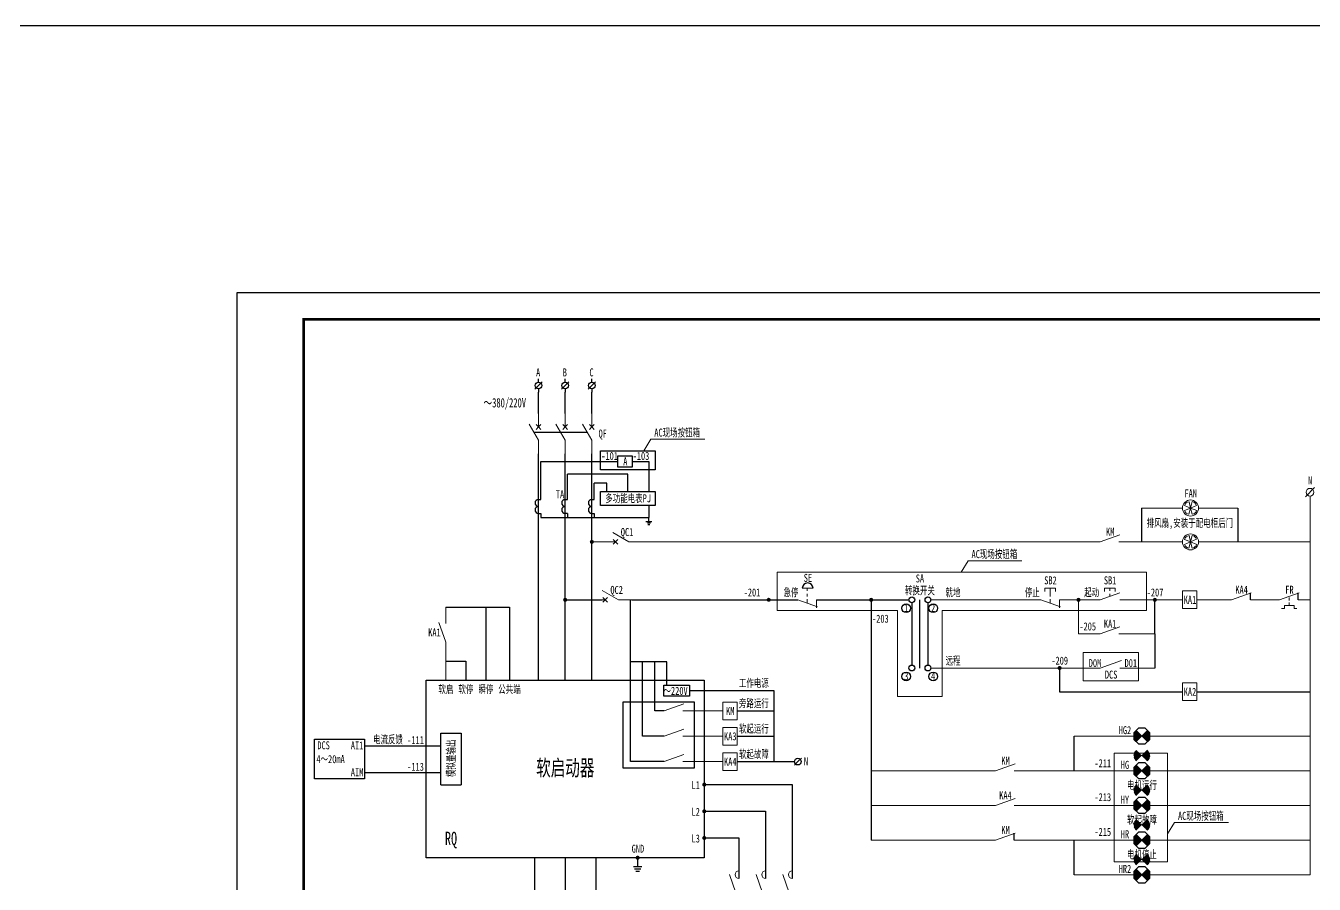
# Model space of a CAD drawing. Header units: millimetres. Extents: x 401220 to 2750366, y -101310 to 943175.
# Drawn here: x 644302 to 692611, y 657843 to 690022 of the extents above; entities that cross this region are included whole.
import ezdxf
from ezdxf.enums import TextEntityAlignment as Align

# ---------------------------------------------------------------- set-up
doc = ezdxf.new("R2010")
doc.units = ezdxf.units.MM
doc.linetypes.add('常规', pattern=[20, 10, 0, 10])
doc.linetypes.add('接地线', pattern=[1460, 500, 500, -200, 60, -200])
doc.layers.add('1轮廓实线层', color=7, linetype='Continuous', lineweight=18)
doc.layers.add('_0', color=7, linetype='Continuous', lineweight=25)
for name, color, linetype in [('BORDER', 7, 'Continuous'), ('D1', 4, 'Continuous'), ('MX', 3, 'Continuous'), ('TEXT', 4, 'Continuous'), ('动力平面导线层', 3, '常规'), ('动力平面设备层', 1, 'Continuous'), ('图框', 7, 'Continuous'), ('标注-照明', 7, 'Continuous'), ('照明平面导线层', 3, 'Continuous'), ('照明平面设备层', 1, 'Continuous'), ('电气-接地设计-接地线', 3, '接地线'), ('表格图框层', 7, 'Continuous')]:
    doc.layers.add(name, color=color, linetype=linetype)
doc.styles.add('标准', font='NSimSun.ttf', dxfattribs={"width": 0.667})

# ---------------------------------------------------------------- blocks, each defined once
blk = doc.blocks.new('*U36')
at = {"layer": '1轮廓实线层'}
for p, q in [((0, 15), (0, 10)), ((0, 5), (-3.5, 11.06)), ((0, 10), (-0.88, 10.88)), ((0, 10), (-0.88, 9.12)), ((0, 10), (0.88, 10.88)), ((0, 10), (0.88, 9.12)), ((0, 5), (0, 0))]:
    blk.add_line(p, q, dxfattribs=at)
blk = doc.blocks.new('SYMB2_M_13')
for p, q in [((0, -1.25), (0, 0)), ((0, -2.5), (-1.33, -3.83)), ((0, -2.5), (1.33, -1.17)), ((0, -3.75), (0, -5))]:
    blk.add_line(p, q)
blk.add_circle((0, -2.5), 1.25)

msp = doc.modelspace()

# ---------------------------------------------------------------- hatches: boundary and pattern name
at = {"linetype": 'ByBlock', "lineweight": 25}
h = msp.add_hatch(dxfattribs=at)
h.set_pattern_fill('ANSI31', color=3, scale=184.8, style=0)
h.set_pattern_definition([(45, (121745.196, 665590.935), (-16.3341666, 16.3341666), [])])
h.paths.add_polyline_path([(686147.55603, 663395.97324), (685938.65234, 663605.22408, 0.1991281417), (685851.87603, 663395.97324, 0.1986966109), (685938.30519, 663187.06956)])
h.paths.add_polyline_path([(686356.80687, 663604.87693), (686147.55603, 663395.97324), (686356.45971, 663186.7224, 0.1991281417), (686443.23603, 663395.97324, 0.1986966109)])
h = msp.add_hatch(dxfattribs=at)
h.set_pattern_fill('ANSI31', color=3, scale=184.8, style=0)
h.set_pattern_definition([(45, (121745.196, 664855.91), (-16.3341666, 16.3341666), [])])
h.paths.add_polyline_path([(686147.55603, 662660.94903), (685938.65234, 662870.19987, 0.1991281417), (685851.87603, 662660.94903, 0.1986966109), (685938.30519, 662452.04534)])
h.paths.add_polyline_path([(686356.80687, 662869.85271), (686147.55603, 662660.94903), (686356.45971, 662451.69819, 0.1991281417), (686443.23603, 662660.94903, 0.1986966109)])
h = msp.add_hatch(dxfattribs=at)
h.set_pattern_fill('ANSI31', color=3, scale=184.8, style=0)
h.set_pattern_definition([(45, (121745.196, 664290.935), (-16.3341666, 16.3341666), [])])
h.paths.add_polyline_path([(686147.55603, 662095.97324), (685938.65234, 662305.22408, 0.1991281417), (685851.87603, 662095.97324, 0.1986966109), (685938.30519, 661887.06956)])
h.paths.add_polyline_path([(686356.80687, 662304.87693), (686147.55603, 662095.97324), (686356.45971, 661886.7224, 0.1991281417), (686443.23603, 662095.97324, 0.1986966109)])
h = msp.add_hatch(dxfattribs=at)
h.set_pattern_fill('ANSI31', color=3, scale=184.8, style=0)
h.set_pattern_definition([(45, (121745.196, 663555.91), (-16.3341666, 16.3341666), [])])
h.paths.add_polyline_path([(686147.55603, 661360.94903), (685938.65234, 661570.19987, 0.1991281417), (685851.87603, 661360.94903, 0.1986966109), (685938.30519, 661152.04534)])
h.paths.add_polyline_path([(686356.80687, 661569.85271), (686147.55603, 661360.94903), (686356.45971, 661151.69819, 0.1991281417), (686443.23603, 661360.94903, 0.1986966109)])
h = msp.add_hatch(dxfattribs=at)
h.set_pattern_fill('ANSI31', color=2, scale=184.8, style=0)
h.set_pattern_definition([(45, (121745.196, 662990.935), (-16.3341666, 16.3341666), [])])
h.paths.add_polyline_path([(686147.55603, 660795.97324), (685938.65234, 661005.22408, 0.1991281417), (685851.87603, 660795.97324, 0.1986966109), (685938.30519, 660587.06956)])
h.paths.add_polyline_path([(686356.80687, 661004.87693), (686147.55603, 660795.97324), (686356.45971, 660586.7224, 0.1991281417), (686443.23603, 660795.97324, 0.1986966109)])
h = msp.add_hatch(dxfattribs=at)
h.set_pattern_fill('ANSI31', color=2, scale=184.8, style=0)
h.set_pattern_definition([(45, (121745.196, 662255.91), (-16.3341666, 16.3341666), [])])
h.paths.add_polyline_path([(686147.55603, 660060.94903), (685938.65234, 660270.19987, 0.1991281417), (685851.87603, 660060.94903, 0.1986966109), (685938.30519, 659852.04534)])
h.paths.add_polyline_path([(686356.80687, 660269.85271), (686147.55603, 660060.94903), (686356.45971, 659851.69819, 0.1991281417), (686443.23603, 660060.94903, 0.1986966109)])
h = msp.add_hatch(dxfattribs=at)
h.set_pattern_fill('ANSI31', color=1, scale=184.8, style=0)
h.set_pattern_definition([(45, (121745.196, 661690.935), (-16.3341666, 16.3341666), [])])
h.paths.add_polyline_path([(686147.55603, 659495.97324), (685938.65234, 659705.22408, 0.1991281417), (685851.87603, 659495.97324, 0.1986966109), (685938.30519, 659287.06956)])
h.paths.add_polyline_path([(686356.80687, 659704.87693), (686147.55603, 659495.97324), (686356.45971, 659286.7224, 0.1991281417), (686443.23603, 659495.97324, 0.1986966109)])
h = msp.add_hatch(dxfattribs=at)
h.set_pattern_fill('ANSI31', color=1, scale=184.8, style=0)
h.set_pattern_definition([(45, (121745.196, 660955.91), (-16.3341666, 16.3341666), [])])
h.paths.add_polyline_path([(686147.55603, 658760.94903), (685938.65234, 658970.19987, 0.1991281417), (685851.87603, 658760.94903, 0.1986966109), (685938.30519, 658552.04534)])
h.paths.add_polyline_path([(686356.80687, 658969.85271), (686147.55603, 658760.94903), (686356.45971, 658551.69819, 0.1991281417), (686443.23603, 658760.94903, 0.1986966109)])
h = msp.add_hatch(dxfattribs=at)
h.set_pattern_fill('ANSI31', color=1, scale=184.8, style=0)
h.set_pattern_definition([(45, (121745.196, 660390.935), (-16.3341666, 16.3341666), [])])
h.paths.add_polyline_path([(686147.55603, 658195.97324), (685938.65234, 658405.22408, 0.1991281417), (685851.87603, 658195.97324, 0.1986966109), (685938.30519, 657987.06956)])
h.paths.add_polyline_path([(686356.80687, 658404.87693), (686147.55603, 658195.97324), (686356.45971, 657986.7224, 0.1991281417), (686443.23603, 658195.97324, 0.1986966109)])

# ---------------------------------------------------------------- linework, layer by layer
at = {"color": 3}
msp.add_line((930455.53865, 690021.73148), (401219.70842, 690021.73148), dxfattribs=at)
at = {"color": 0, "linetype": 'ByBlock', "lineweight": 20}
for p, q in [((689513.83181, 668503.41602), (688206.97879, 668503.41602)), ((691309.09933, 668503.41602), (690215.57306, 668503.41602)), ((691385.20878, 668177.12995), (691493.74878, 668177.12995)), ((691493.74878, 668177.12995), (691493.74878, 668285.66995)), ((691493.74878, 668285.66995), (691855.54878, 668285.66995)), ((691674.64878, 668593.86655), (691674.64878, 668473.26655)), ((691674.64878, 668406.26995), (691674.64878, 668285.66995)), ((691855.54878, 668285.66995), (691855.54878, 668177.12995)), ((691855.54878, 668177.12995), (691964.08878, 668177.12995)), ((692453.86606, 668503.41655), (692010.84058, 668503.41655))]:
    msp.add_line(p, q, dxfattribs=at)
at = {"color": 3, "linetype": 'ByBlock', "lineweight": 25}
for p, q in [((686356.80687, 663604.87693), (685938.30519, 663187.06956)), ((686356.45971, 663186.7224), (685938.65234, 663605.22408)), ((686356.80687, 662304.87693), (685938.30519, 661887.06956)), ((686356.45971, 661886.7224), (685938.65234, 662305.22408))]:
    msp.add_line(p, q, dxfattribs=at)
at = {"linetype": 'ByBlock'}
for q in [(673119.00961, 662305.16851), (673384.51227, 662570.67117)]:
    msp.add_line((673251.76094, 662437.91984), q, dxfattribs=at)
at = {"color": 2, "linetype": 'ByBlock', "lineweight": 25}
for p, q in [((686356.80687, 661004.87693), (685938.30519, 660587.06956)), ((686356.45971, 660586.7224), (685938.65234, 661005.22408))]:
    msp.add_line(p, q, dxfattribs=at)
at = {"color": 1, "linetype": 'ByBlock', "lineweight": 25}
for p, q in [((686356.80687, 659704.87693), (685938.30519, 659287.06956)), ((686356.45971, 659286.7224), (685938.65234, 659705.22408)), ((686356.80687, 658404.87693), (685938.30519, 657987.06956)), ((686356.45971, 657986.7224), (685938.65234, 658405.22408))]:
    msp.add_line(p, q, dxfattribs=at)
at = {"color": 7, "linetype": 'ByBlock', "lineweight": 20, "const_width": 75}
for points in [[(665487.69307, 670674.279, 1), (665562.69307, 670674.279, 1)], [(664487.69307, 668503.41602, 1), (664562.69307, 668503.41602, 1)], [(672119.32999, 668503.41602, 1), (672194.32999, 668503.41602, 1)], [(675961.04145, 668503.40959, 1), (676036.04145, 668503.40959, 1)], [(683736.91071, 668503.41602, 1), (683811.91071, 668503.41602, 1)], [(686600.5867, 668503.41602, 1), (686675.5867, 668503.41602, 1)], [(683026.27235, 665947.16764, 1), (683101.27235, 665947.16764, 1)], [(669704.02305, 661576.42507, 1), (669779.02305, 661576.42507, 1)], [(669704.02305, 660576.42507, 1), (669779.02305, 660576.42507, 1)], [(669704.02305, 659576.42488, 1), (669779.02305, 659576.42488, 1)], [(667206.36821, 658835.39278, 1), (667281.36821, 658835.39278, 1)]]:
    msp.add_lwpolyline(points, format="xyb", close=True, dxfattribs=at)
at = {"color": 3, "linetype": 'ByBlock', "lineweight": 25}
for points in [[(686025.08136, 663691.65324), (685851.87603, 663518.44791), (685851.87603, 663273.49858), (686025.08136, 663100.29324), (686270.03069, 663100.29324), (686443.23603, 663273.49858), (686443.23603, 663518.44791), (686270.03069, 663691.65324)], [(686025.08136, 662391.65324), (685851.87603, 662218.44791), (685851.87603, 661973.49858), (686025.08136, 661800.29324), (686270.03069, 661800.29324), (686443.23603, 661973.49858), (686443.23603, 662218.44791), (686270.03069, 662391.65324)]]:
    msp.add_lwpolyline(points, close=True, dxfattribs=at)
at = {"color": 2, "linetype": 'ByBlock', "lineweight": 25}
msp.add_lwpolyline([(686025.08136, 661091.65324), (685851.87603, 660918.44791), (685851.87603, 660673.49858), (686025.08136, 660500.29324), (686270.03069, 660500.29324), (686443.23603, 660673.49858), (686443.23603, 660918.44791), (686270.03069, 661091.65324)], close=True, dxfattribs=at)
at = {"color": 1, "linetype": 'ByBlock', "lineweight": 25}
for points in [[(686025.08136, 659791.65324), (685851.87603, 659618.44791), (685851.87603, 659373.49858), (686025.08136, 659200.29324), (686270.03069, 659200.29324), (686443.23603, 659373.49858), (686443.23603, 659618.44791), (686270.03069, 659791.65324)], [(686025.08136, 658491.65324), (685851.87603, 658318.44791), (685851.87603, 658073.49858), (686025.08136, 657900.29324), (686270.03069, 657900.29324), (686443.23603, 658073.49858), (686443.23603, 658318.44791), (686270.03069, 658491.65324)]]:
    msp.add_lwpolyline(points, close=True, dxfattribs=at)
at = {"linetype": 'ByBlock'}
msp.add_circle((673251.76094, 662437.91984), 125, dxfattribs=at)
at = {"layer": '_0', "color": 0, "linetype": 'ByBlock', "ltscale": 500}
msp.add_line((663350.17665, 674785.2056), (665350.17665, 674785.2056), dxfattribs=at)
at = {"layer": '_0', "color": 0, "linetype": 'ByBlock'}
for p, q in [((663525.17665, 665496.66332), (663525.17665, 673982.09671)), ((664525.17665, 665496.66332), (664525.17665, 673982.09671)), ((665525.17665, 665496.66332), (665525.17665, 673982.09671)), ((663611.84331, 673689.89431), (666506.09308, 673689.89431)), ((667037.78562, 673689.89431), (667665.40906, 673689.89431)), ((667665.40906, 673689.89431), (667665.40906, 672558.776)), ((667665.40906, 672038.59341), (667665.40906, 671594.8961)), ((663611.8433, 671594.8961), (667665.40906, 671594.8961)), ((667665.40906, 671444.8961), (667665.40906, 671594.8961)), ((667552.90906, 671444.8961), (667777.90906, 671444.8961)), ((667610.94941, 671384.8961), (667721.34986, 671384.8961)), ((667628.50783, 671323.98406), (667702.59744, 671323.98406)), ((659869.43419, 661562.93461), (659869.43419, 663509.51998)), ((659869.43419, 663509.51998), (660625.72052, 663509.51998)), ((660625.72052, 663509.51998), (660625.72052, 661562.93461)), ((657004.22741, 663036.2273), (659869.43419, 663036.2273)), ((657004.22741, 662036.2273), (659869.43419, 662036.2273)), ((659869.43419, 661562.93461), (660625.72052, 661562.93461)), ((667243.86821, 658835.39278), (667243.86821, 658503.87725))]:
    msp.add_line(p, q, dxfattribs=at)
at = {"layer": '_0', "color": 0, "linetype": 'ByBlock', "lineweight": -3}
for p, q in [((663525.17663, 671658.22944), (663525.17665, 672351.56277)), ((663525.17665, 672264.8961), (663611.84331, 672264.8961)), ((664525.17664, 671658.22944), (664525.17666, 672351.56277)), ((664525.17666, 672264.8961), (664611.84333, 672264.8961)), ((665525.17663, 671658.22943), (665525.17665, 672351.56277)), ((665525.17665, 672264.89608), (665611.84332, 672264.89607)), ((663525.17664, 671743.8884), (663611.8433, 671743.8884)), ((664611.84331, 671744.8961), (664525.17665, 671744.8961)), ((665525.17664, 671743.8884), (665611.8433, 671743.88839))]:
    msp.add_line(p, q, dxfattribs=at)
at = {"layer": '_0', "color": 4, "linetype": 'ByBlock', "ltscale": 10}
for p, q in [((655125.7267, 663282.16899), (657004.22741, 663282.16899)), ((655125.7267, 661790.2856), (655125.7267, 663282.16899)), ((657004.22741, 663282.16899), (657004.22741, 661790.2856)), ((657004.22741, 661790.2856), (655125.7267, 661790.2856))]:
    msp.add_line(p, q, dxfattribs=at)
at = {"layer": '_0', "color": 0, "linetype": 'ByBlock', "lineweight": -3}
for centre in [(663525.17664, 671874.8961), (663525.17665, 672134.8961), (664525.17665, 671874.8961), (664525.17666, 672134.8961), (665525.17664, 671874.8961), (665525.17665, 672134.8961)]:
    msp.add_arc(centre, 130, 89.999998399, 269.999998399, dxfattribs=at)
at = {"layer": 'BORDER', "linetype": 'ByBlock'}
for p, q in [((669741.50663, 661576.42507), (673042.47664, 661576.42507)), ((673042.47664, 661576.42507), (673042.47664, 658057.464)), ((669741.50663, 660576.42507), (672042.47664, 660576.42507)), ((672042.47664, 660576.42507), (672042.47664, 658057.464)), ((671042.47658, 659576.42488), (671042.47677, 658057.464)), ((663370.31083, 658835.39278), (663370.31187, 648192.64138)), ((664525.17665, 658835.39278), (664525.17665, 648192.64138)), ((665680.04225, 658835.39278), (665680.04225, 648192.64138))]:
    msp.add_line(p, q, dxfattribs=at)
msp.add_lwpolyline([(666506.09308, 673905.37107), (667037.78562, 673905.37107), (667037.78562, 673474.41756), (666506.09308, 673474.41756)], close=True, dxfattribs=at)
at = {"layer": 'D1', "color": 1, "linetype": 'ByBlock'}
msp.add_arc((673618.63359, 668935.03182), 200.52575, 0, 180, dxfattribs=at)
at = {"layer": 'MX', "color": 7, "linetype": 'ByBlock', "lineweight": 20}
for p, q in [((692280.59103, 672364.50509), (692627.05071, 672710.96477)), ((671042.47664, 657191.3148), (670681.58114, 658201.8222)), ((672042.47663, 657191.3148), (671681.58113, 658201.8222)), ((673042.47663, 657191.3148), (672681.58113, 658201.8222))]:
    msp.add_line(p, q, dxfattribs=at)
msp.add_circle((692453.81695, 672537.7315), 144.35795, dxfattribs=at)
for centre in [(671042.47664, 658201.8222), (672042.47663, 658201.8222), (673042.47663, 658201.8222)]:
    msp.add_arc(centre, 144.3582, 89.999997225, 269.99999445, dxfattribs=at)
at = {"layer": 'TEXT', "color": 7, "linetype": 'ByBlock', "ltscale": 100}
msp.add_line((659308.84667, 658835.39278), (659308.84667, 665496.66332), dxfattribs=at)
for centre in [(677524.04005, 668503.41602), (678127.52755, 668503.41602)]:
    msp.add_circle(centre, 109.725, dxfattribs=at)
at = {"layer": '动力平面导线层', "color": 0}
for p, q in [((663611.84331, 672264.8961), (663611.84331, 673689.89431)), ((666876.16171, 673211.37443), (664611.84333, 673211.37443)), ((664611.84333, 672264.8961), (664611.84333, 673211.37443)), ((666876.16171, 672558.776), (666876.16171, 673211.37443)), ((666086.91436, 672876.29267), (665611.84332, 672876.29267)), ((665611.84332, 672264.89607), (665611.84332, 672876.29267)), ((666086.91436, 672558.776), (666086.91436, 672876.29267)), ((663611.8433, 671743.8884), (663611.8433, 671594.8961)), ((664611.84331, 671744.8961), (664611.84331, 671595.90381)), ((665611.8433, 671743.88839), (665611.8433, 671594.8961)), ((675998.53896, 668503.41602), (675998.53896, 659495.97324)), ((683607.38047, 662095.97324), (683607.38047, 663395.97324)), ((669741.52305, 659576.42488), (671042.47658, 659576.42488)), ((683607.38047, 658195.97324), (683607.38047, 659495.97324))]:
    msp.add_line(p, q, dxfattribs=at)
at = {"layer": '动力平面导线层', "color": 0, "linetype": 'ByBlock', "lineweight": -3, "ltscale": 100}
for p, q in [((690215.57306, 668503.41602), (690215.57306, 668764.84809)), ((692010.84058, 668503.41655), (692010.84058, 668764.84863))]:
    msp.add_line(p, q, dxfattribs=at)
at = {"layer": '动力平面导线层', "color": 0, "linetype": 'ByBlock'}
for p, q in [((660054.40287, 668230.49758), (662437.58772, 668230.49758)), ((661554.40287, 668230.49758), (661554.40287, 665496.66332)), ((662437.58772, 668230.49758), (662437.58772, 665496.66332)), ((666973.04945, 666177.51688), (666973.04945, 668503.41602)), ((667025.17665, 668503.41602), (673253.07652, 668503.41602)), ((686638.0867, 667225.29183), (686638.0867, 665947.16764)), ((660054.40287, 666204.13107), (660804.40287, 666204.13107)), ((660804.40287, 666204.13107), (660804.40287, 665496.66332)), ((668336.2966, 666177.51688), (666973.04945, 666177.51688)), ((666973.04945, 662437.91984), (666973.04945, 666177.51688)), ((667427.46517, 663389.6038), (667427.46517, 666177.51688)), ((667881.88089, 664341.28775), (667881.88089, 666177.51688)), ((668336.2966, 665298.79278), (668336.2966, 666177.51688)), ((683063.77235, 665947.16764), (683063.77235, 665055.59397)), ((669183.52881, 665099.55469), (672344.44792, 665099.55469)), ((672344.44792, 665099.55469), (672344.44792, 662437.91984)), ((683063.77235, 665055.59397), (687671.2313, 665055.59397)), ((668240.19399, 664341.28775), (667881.88089, 664341.28775)), ((670969.8535, 664341.28775), (672344.44792, 664341.28775)), ((668240.19399, 663389.6038), (667427.46517, 663389.6038)), ((670969.8535, 663389.6038), (672344.44792, 663389.6038)), ((668240.19399, 662437.91984), (666973.04945, 662437.91984)), ((670969.8535, 662437.91984), (673126.76094, 662437.91984))]:
    msp.add_line(p, q, dxfattribs=at)
at = {"layer": '动力平面导线层', "color": 6, "linetype": 'ByBlock'}
msp.add_lwpolyline([(665848.19858, 674093.56941), (667904.12485, 674093.56941), (667904.12485, 673372.54475), (665848.19858, 673372.54475)], close=True, dxfattribs=at)
at = {"layer": '动力平面导线层', "color": 0}
msp.add_lwpolyline([(665848.19858, 672558.776), (667904.12485, 672558.776), (667904.12485, 672038.59341), (665848.19858, 672038.59341)], close=True, dxfattribs=at)
at = {"layer": '动力平面导线层', "color": 3, "linetype": 'ByBlock'}
msp.add_lwpolyline([(668224.81141, 665298.79278), (669183.52881, 665298.79278), (669183.52881, 664897.10048), (668224.81141, 664897.10048)], close=True, dxfattribs=at)
at = {"layer": '动力平面导线层', "linetype": 'ByBlock'}
msp.add_lwpolyline([(666706.22742, 664683.65963), (669367.23651, 664683.65963), (669367.23651, 662187.53474), (666706.22742, 662187.53474)], close=True, dxfattribs=at)
at = {"layer": '动力平面设备层', "color": 0, "linetype": 'ByBlock', "lineweight": -3, "ltscale": 100}
for p, q in [((663525.17665, 675482.09671), (663525.17665, 676286.19743)), ((664525.17665, 675482.09671), (664525.17665, 676286.19743)), ((665525.17665, 675482.09671), (665525.17665, 676286.19743)), ((686132.31843, 671944.84039), (686132.31843, 670674.279)), ((689741.21585, 671944.7525), (689741.21585, 670674.19111)), ((659308.84667, 665496.66332), (669741.50663, 665496.66332)), ((669741.50663, 665496.66332), (669741.50663, 658835.39278)), ((669741.50663, 658835.39278), (659308.84667, 658835.39278)), ((667089.09661, 658503.87725), (667398.6398, 658503.87725)), ((667130.8065, 658419.66277), (667356.92991, 658419.66277)), ((667172.51639, 658335.4483), (667315.22002, 658335.4483))]:
    msp.add_line(p, q, dxfattribs=at)
at = {"layer": '图框', "linetype": 'Continuous', "lineweight": 100, "const_width": 100}
msp.add_lwpolyline([(654724.24205, 639021.73148), (710624.24205, 639021.73148), (710624.24205, 679021.73148), (654724.24205, 679021.73148)], close=True, dxfattribs=at)
at = {"layer": '标注-照明', "linetype": 'ByBlock', "lineweight": 25, "ltscale": 100}
for p, q in [((664525.17665, 668503.41602), (665914.86533, 668503.41602)), ((673954.81777, 668503.41602), (677414.31505, 668503.41602)), ((677524.04005, 668393.69102), (677524.04005, 666056.89264)), ((678127.52755, 668393.69102), (678127.52755, 666056.89264)), ((681362.88491, 659495.97324), (681362.88491, 659757.40532))]:
    msp.add_line(p, q, dxfattribs=at)
at = {"layer": '标注-照明', "color": 0, "linetype": 'ByBlock', "lineweight": 25, "ltscale": 100}
msp.add_line((677825.99428, 665947.16764), (677825.99428, 668503.41602), dxfattribs=at)
at = {"layer": '标注-照明', "linetype": 'ByBlock', "lineweight": 25, "ltscale": 100}
for centre, radius in [((677310.74438, 668188.06427), 164.79793), ((678326.98543, 668188.06427), 164.79793), ((677310.74438, 665631.81589), 164.79793), ((677524.04005, 665947.16764), 109.725), ((678127.52755, 665947.16764), 109.725), ((678326.98543, 665631.81589), 164.79793)]:
    msp.add_circle(centre, radius, dxfattribs=at)
at = {"layer": '照明平面导线层', "color": 6, "linetype": 'ByBlock', "lineweight": 20}
for p, q in [((667738.03764, 674521.19643), (667473.15737, 674093.56941)), ((667738.03764, 674521.19643), (669756.67622, 674521.19643)), ((679632.67029, 669964.37198), (679367.79002, 669536.74496)), ((679632.67029, 669964.37198), (681651.30887, 669964.37198)), ((672470.80267, 669536.74496), (686323.1917, 669536.74496)), ((686323.1917, 669536.74496), (686323.1917, 668101.91469)), ((676991.28199, 668101.91469), (672470.80267, 668101.91469)), ((686323.1917, 668101.91469), (678658.23097, 668101.91469)), ((685113.16875, 662759.39012), (687109.14742, 662759.39012)), ((685114.07133, 658685.87167), (685114.07133, 662759.39012)), ((687109.14742, 658685.87167), (687109.14742, 662759.39012)), ((687374.02768, 660154.77402), (687109.14742, 659727.147)), ((687374.02768, 660154.77402), (689392.66626, 660154.77402)), ((685114.07133, 658685.87167), (687110.05, 658685.87167))]:
    msp.add_line(p, q, dxfattribs=at)
at = {"layer": '照明平面导线层', "color": 3, "linetype": 'ByBlock', "lineweight": 20}
for p, q in [((687972.09771, 671944.84039), (687750.69715, 672039.87892)), ((687971.60148, 671945.33662), (687917.87545, 672181.15986)), ((688035.11797, 672184.16586), (687971.60148, 671945.33662)), ((688202.29627, 672042.88492), (687972.59395, 671945.33662)), ((687748.39425, 671852.33186), (687971.60148, 671945.33662)), ((687972.96711, 671943.971), (687915.57255, 671711.05092)), ((687970.41055, 671944.84039), (687973.82752, 671944.84039)), ((687972.59395, 671945.33662), (688203.79121, 671852.33276)), ((687972.59395, 671945.33662), (688036.61291, 671711.05182)), ((687748.39425, 670581.77047), (687971.60148, 670674.77523)), ((687972.09771, 670674.279), (687750.69715, 670769.31752)), ((687972.96711, 670673.40961), (687915.57255, 670440.48953)), ((687971.60148, 670674.77523), (687917.87545, 670910.59847)), ((687970.41055, 670674.279), (687973.82752, 670674.279)), ((688035.11797, 670913.60447), (687971.60148, 670674.77523)), ((688202.29627, 670772.32353), (687972.59395, 670674.77523)), ((687972.59395, 670674.77523), (688203.79121, 670581.77137)), ((687972.59395, 670674.77523), (688036.61291, 670440.49042))]:
    msp.add_line(p, q, dxfattribs=at)
at = {"layer": '照明平面导线层', "color": 0, "linetype": 'ByBlock', "lineweight": 20}
for p, q in [((692453.98931, 658195.97324), (692453.82087, 672393.37354)), ((686132.31843, 671944.84039), (687671.43051, 671944.84039)), ((688272.923, 671944.7525), (689741.21585, 671944.7525)), ((665525.17665, 670674.279), (665914.86533, 670674.279)), ((667414.86533, 670674.279), (684585.40078, 670674.279)), ((684585.40078, 670674.279), (685316.51491, 670935.71107)), ((685287.14203, 670674.279), (687671.43051, 670674.279)), ((688272.923, 670674.19111), (692453.84127, 670674.19111)), ((673603.94714, 668834.78307), (673603.94714, 668935.03182)), ((673603.94714, 668628.72696), (673603.94714, 668728.97571)), ((682712.90173, 668734.53432), (682712.90173, 668935.03182)), ((682712.90173, 668628.72696), (682712.90173, 668728.97571)), ((684585.40078, 668503.41602), (685316.51491, 668764.84809)), ((684950.95785, 668834.78307), (684950.95785, 668935.03182)), ((684950.95785, 668634.13206), (684950.95785, 668729.32513)), ((689513.83181, 668503.41602), (690244.94595, 668764.84809)), ((691309.09933, 668503.41655), (692040.21346, 668764.84863)), ((660054.40287, 667619.94611), (660054.40287, 668230.49758)), ((673253.07652, 668503.41602), (673984.19065, 668241.98395)), ((673603.94714, 668377.95157), (673603.94714, 668528.47821)), ((673954.81777, 668503.41602), (673954.81777, 668202.19632)), ((682362.0311, 668503.41602), (678237.25255, 668503.41602)), ((682362.0311, 668503.41602), (683093.14523, 668241.98395)), ((682712.90173, 668377.95157), (682712.90173, 668528.47821)), ((684585.40078, 668503.41602), (683063.77235, 668503.41602)), ((683063.77235, 668503.41602), (683063.77235, 668202.19632)), ((683774.41071, 668503.41602), (683774.41071, 667225.29183)), ((685328.10026, 668503.41602), (687671.2313, 668503.41602)), ((660054.40287, 666918.20486), (659792.9708, 667649.319)), ((684585.40078, 667225.29183), (683774.41071, 667225.29183)), ((684585.40078, 667225.29183), (685316.51491, 667486.7239)), ((685287.14203, 667225.29183), (686638.0867, 667225.29183)), ((660054.40287, 666918.20486), (660054.40287, 665496.66332)), ((678237.25255, 665947.16764), (679024.64231, 665947.16764)), ((679024.64231, 665947.16764), (684585.40078, 665947.16764)), ((685328.10026, 665947.16764), (686638.0867, 665947.16764)), ((668240.19399, 664341.28775), (668971.30813, 664602.71982)), ((668941.93524, 664341.28775), (670434.10602, 664341.28775)), ((670969.8535, 664341.28775), (671009.33488, 664341.28775)), ((668240.19399, 663389.6038), (668971.30813, 663651.03587)), ((668941.93524, 663389.6038), (670434.10602, 663389.6038)), ((683607.38047, 663395.97324), (685851.87603, 663395.97324)), ((686443.23603, 663395.97324), (692453.90635, 663395.97324)), ((668240.19399, 662437.91984), (668971.30813, 662699.35191)), ((668941.93524, 662437.91984), (670434.10602, 662437.91984)), ((680661.14366, 662095.97324), (681392.25779, 662357.40532)), ((675998.53534, 662095.97324), (680661.14366, 662095.97324)), ((681362.88491, 662095.97324), (685851.87603, 662095.97324)), ((686443.23603, 662095.97324), (692453.95195, 662095.97324)), ((680661.14366, 660795.97324), (681392.25779, 661057.40532)), ((675998.53534, 660795.97324), (680661.14366, 660795.97324)), ((681362.88491, 660795.97324), (685851.87603, 660795.97324)), ((686443.23603, 660795.97324), (692453.98017, 660795.97324)), ((680661.14366, 659495.97324), (675998.53534, 659495.97324)), ((680661.14366, 659495.97324), (681392.25779, 659757.40532)), ((681362.88491, 659495.97324), (685851.87603, 659495.97324)), ((686443.23603, 659495.97324), (692453.97389, 659495.97324)), ((683607.38047, 658195.97324), (685851.87603, 658195.97324)), ((686443.23603, 658195.97324), (692453.98931, 658195.97324))]:
    msp.add_line(p, q, dxfattribs=at)
at = {"layer": '照明平面导线层', "color": 1, "linetype": 'ByBlock', "lineweight": 20}
msp.add_line((673819.13109, 668935.03182), (673418.13609, 668935.03182), dxfattribs=at)
at = {"layer": '照明平面导线层', "color": 7, "linetype": 'ByBlock', "lineweight": 20}
msp.add_line((684585.40078, 665947.16764), (685389.62633, 666234.74292), dxfattribs=at)
at = {"layer": '照明平面导线层', "color": 0, "linetype": 'ByBlock', "lineweight": 20}
for points in [[(682913.39923, 668814.73332), (682913.39923, 668935.03182), (682512.40423, 668935.03182), (682512.40423, 668814.73332)], [(685151.45535, 668814.73332), (685151.45535, 668935.03182), (684750.46035, 668935.03182), (684750.46035, 668814.73332)]]:
    msp.add_lwpolyline(points, dxfattribs=at)
for points in [[(687671.2313, 668834.18937), (688206.97879, 668834.18937), (688206.97879, 668172.64268), (687671.2313, 668172.64268)], [(687671.2313, 665386.36732), (688206.97879, 665386.36732), (688206.97879, 664724.82063), (687671.2313, 664724.82063)], [(670434.10602, 664672.06109), (670969.8535, 664672.06109), (670969.8535, 664010.5144), (670434.10602, 664010.5144)], [(670434.10602, 663720.37714), (670969.8535, 663720.37714), (670969.8535, 663058.83045), (670434.10602, 663058.83045)], [(670434.10602, 662768.69319), (670969.8535, 662768.69319), (670969.8535, 662107.1465), (670434.10602, 662107.1465)]]:
    msp.add_lwpolyline(points, close=True, dxfattribs=at)
at = {"layer": '照明平面导线层', "color": 3, "linetype": 'ByBlock', "lineweight": 20}
for centre in [(687972.17675, 671944.76135), (687972.17675, 670674.19996)]:
    msp.add_circle(centre, 300.74625, dxfattribs=at)
for centre, start, end in [((687945.90875, 671978.4361), 97.873116874, 162.528613054), ((688007.08467, 671981.4421), 17.471386946, 82.126883126), ((687943.60585, 671913.77469), 197.471386946, 262.126883126), ((688008.5796, 671913.77558), 277.873116874, 342.528613054), ((687943.60585, 670643.21329), 197.471386946, 262.126883126), ((687945.90875, 670707.8747), 97.873116874, 162.528613054), ((688007.08467, 670710.8807), 17.471386946, 82.126883126), ((688008.5796, 670643.21419), 277.873116874, 342.528613054)]:
    msp.add_arc(centre, 204.65285, start, end, dxfattribs=at)
at = {"layer": '照明平面设备层', "color": 0, "lineweight": -3, "ltscale": 100}
msp.add_lwpolyline([(652224.24205, 680021.73148), (711624.24205, 680021.73148), (711624.24205, 638021.73148), (652224.24205, 638021.73148)], close=True, dxfattribs=at)
at = {"layer": '电气-接地设计-接地线', "color": 0, "linetype": 'ByBlock', "lineweight": -3}
for p, q in [((686638.0867, 667225.29183), (686638.0867, 668503.41602)), ((688206.97879, 665055.59397), (692453.90793, 665055.59397))]:
    msp.add_line(p, q, dxfattribs=at)
at = {"layer": '表格图框层', "color": 6, "linetype": 'ByBlock', "lineweight": 20, "ltscale": 50}
for p, q in [((672470.80267, 668101.91469), (672470.80267, 669536.74496)), ((676991.28199, 664878.32165), (676991.28199, 668101.91469)), ((678658.23097, 668101.91469), (678658.23097, 664878.32165)), ((678658.23097, 664878.32165), (676991.28199, 664878.32165))]:
    msp.add_line(p, q, dxfattribs=at)
at = {"layer": '表格图框层', "color": 4, "linetype": 'ByBlock', "lineweight": 20, "ltscale": 50}
for p, q in [((683950.78971, 666526.17526), (686024.23739, 666526.17526)), ((683950.78971, 666526.17526), (683950.78971, 665462.82136)), ((686024.23739, 666526.17526), (686024.23739, 665462.82136)), ((683950.78971, 665462.82136), (686024.23739, 665462.82136))]:
    msp.add_line(p, q, dxfattribs=at)

# ---------------------------------------------------------------- block references
at = {"layer": '_0', "color": 7, "linetype": 'ByBlock', "xscale": 100, "yscale": 100, "zscale": 100, "rotation": 180}
for p in [(663525.17665, 676286.19743), (664525.17665, 676286.19743), (665525.17665, 676286.19743)]:
    msp.add_blockref('SYMB2_M_13', p, dxfattribs=at)
at = {"layer": '_0', "color": 3, "linetype": 'ByBlock', "xscale": 100, "yscale": 100, "zscale": 100}
for p in [(663525.17665, 673982.09671), (664525.17665, 673982.09671), (665525.17665, 673982.09671)]:
    msp.add_blockref('*U36', p, dxfattribs=at)
at = {"layer": '_0', "color": 3, "linetype": 'ByBlock', "xscale": -100, "yscale": 100, "zscale": 100, "rotation": 90}
for p in [(667414.86533, 670674.279), (667025.17665, 668503.41602)]:
    msp.add_blockref('*U36', p, dxfattribs=at)

# ---------------------------------------------------------------- texts
at = {"layer": 'TEXT', "color": 7, "linetype": 'ByBlock', "ltscale": 100, "style": '标准', "width": 0.667}
for s, height, p in [('A', 300, (663512.84183, 676878.57115)), ('B', 300, (664512.84183, 676878.57115)), ('C', 300, (665512.84183, 676878.57115)), ('～380/220V', 350, (662260.20675, 675715.05918)), ('QF', 300, (665934.10871, 674585.35263)), ('N', 300, (692456.20043, 672832.31574)), ('TA', 300, (664333.67727, 672312.38689)), ('多功能电表PJ', 300, (666887.13115, 672159.32617)), ('FAN', 300, (687979.56914, 672344.04156)), ('排风扇,安装于配电柜后门', 300, (687948.30585, 671233.93726)), ('QC1', 300, (666846.23171, 670894.52219)), ('KM', 300, (684959.13024, 670903.53)), ('SE', 300, (673626.80598, 669176.69535)), ('SA', 300, (677826.9583, 669154.93902)), ('SB2', 300, (682721.07412, 669083.69117)), ('SB1', 300, (684959.13024, 669083.69117)), ('QC2', 300, (666456.54303, 668723.65921)), ('转换开关', 300, (677826.9583, 668705.89842)), ('就地', 300, (679067.68875, 668629.45028)), ('停止', 300, (682043.57582, 668634.12945)), ('起动', 300, (684266.9455, 668634.12945)), ('KA1', 300, (687952.64162, 668352.98252)), ('KA4', 300, (689887.56127, 668732.66703)), ('FR', 300, (691682.82879, 668732.66756)), ('1', 300, (677316.50261, 668048.79875)), ('2', 300, (678321.55253, 668048.79875)), ('KA1', 300, (684959.13024, 667454.54284)), ('KA1', 300, (659624.41593, 667131.65218)), ('远程', 300, (679067.68875, 666073.2019)), ('D0M', 300, (684390.92281, 665982.73256)), ('D01', 300, (685734.70362, 665982.73256)), ('3', 300, (677316.50261, 665492.55038)), ('4', 300, (678321.55253, 665492.55038)), ('软启', 300, (660054.40287, 665001.0998)), ('软停', 300, (660804.40287, 665001.0998)), ('瞬停', 300, (661554.40287, 665001.0998)), ('公共端', 300, (662437.58772, 665001.0998)), ('～220V', 300, (668665.84732, 664941.07783)), ('工作电源', 300, (671601.29245, 665232.70557)), ('旁路运行', 300, (671601.29245, 664474.43863)), ('KA2', 300, (687952.64162, 664905.16047)), ('KM', 300, (670715.51633, 664190.85425)), ('软起运行', 300, (671601.29245, 663522.75467)), ('HG2', 300, (685514.36658, 663468.11102)), ('电流反馈', 300, (657881.72721, 663120.76631)), ('KA3', 300, (670715.51633, 663239.17029)), ('软起故障', 300, (671601.29245, 662571.07072)), ('软启动器', 600, (664529.86346, 661906.46954)), ('KA4', 300, (670715.51633, 662287.48634)), ('N', 300, (673555.37588, 662299.87584)), ('KM', 300, (681034.87312, 662325.22425)), ('HG', 300, (685514.36658, 662168.11102)), ('L1', 300, (669420.99873, 661407.14386)), ('电机运行', 300, (686150.56902, 661407.48297)), ('KA4', 300, (681034.87312, 661025.22425)), ('HY', 300, (685514.36658, 660868.11102)), ('L2', 300, (669420.98231, 660407.14386)), ('软起故障', 300, (686150.56902, 660107.48297)), ('KM', 300, (681034.87312, 659725.22425)), ('L3', 300, (669420.98231, 659407.14367)), ('HR', 300, (685514.36658, 659568.11102)), ('GND', 300, (667254.00437, 659024.511)), ('电机停止', 300, (686150.56902, 658807.48297)), ('HR2', 300, (685514.36658, 658268.11102))]:
    msp.add_text(s, height=height, dxfattribs=at).set_placement(p, align=Align.CENTER)
at = {"layer": 'TEXT', "color": 6, "linetype": 'ByBlock', "ltscale": 100, "style": '标准', "width": 0.667}
for p in [(668724.15127, 674622.65145), (680618.78392, 670065.827), (688360.14131, 660256.22904)]:
    msp.add_text('AC现场按钮箱', height=300, dxfattribs=at).set_placement(p, align=Align.CENTER)
at = {"layer": 'TEXT', "color": 2, "linetype": 'ByBlock', "ltscale": 100, "style": '标准', "width": 0.667}
for s, p in [('-101', (666191.48762, 673746.55257)), ('-103', (667368.345, 673746.55257)), ('-201', (671531.10135, 668629.89221)), ('-207', (686641.73027, 668629.89221)), ('-203', (676343.6703, 667645.74286)), ('-205', (684118.39827, 667357.01882)), ('-209', (683067.41592, 666073.64384)), ('-211', (684683.09925, 662227.70023)), ('-213', (684683.09925, 660956.11196)), ('-215', (684683.09925, 659656.11196))]:
    msp.add_text(s, height=300, dxfattribs=at).set_placement(p, align=Align.CENTER)
at = {"layer": 'TEXT', "color": 7, "linetype": 'ByBlock', "ltscale": 100, "style": '标准', "width": 0.667}
msp.add_text('A', height=300, dxfattribs=at).set_placement((666703.18247, 673545.12065))
at = {"layer": 'TEXT', "color": 1, "linetype": 'ByBlock', "ltscale": 100, "style": '标准', "width": 0.667}
msp.add_text('急停', height=300, dxfattribs=at).set_placement((672991.76579, 668634.12945), align=Align.CENTER)
at = {"layer": 'TEXT', "color": 4, "linetype": 'ByBlock', "ltscale": 100, "style": '标准', "width": 0.667}
msp.add_text('DCS', height=300, dxfattribs=at).set_placement((684995.68595, 665550.02567), align=Align.CENTER)
at = {"layer": 'TEXT', "color": 2, "linetype": 'ByBlock', "ltscale": 100, "style": '标准', "width": 0.667}
for s, p in [('-111', (659229.81096, 663095.66099)), ('-113', (659229.81096, 662095.66099))]:
    msp.add_text(s, height=300, dxfattribs=at).set_placement(p, align=Align.RIGHT)
at = {"layer": 'TEXT', "color": 4, "linetype": 'ByBlock', "ltscale": 100, "style": '标准', "width": 0.667}
msp.add_text('DCS', height=300, dxfattribs=at).set_placement((655233.18752, 662900.35082))
at = {"layer": 'TEXT', "color": 7, "linetype": 'ByBlock', "ltscale": 100, "style": '标准', "width": 0.667}
for s, p in [('AI1', (656958.65985, 662892.91418)), ('AIM', (656958.65985, 661892.91418))]:
    msp.add_text(s, height=300, dxfattribs=at).set_placement(p, align=Align.RIGHT)
at = {"layer": 'TEXT', "color": 0, "linetype": 'ByBlock', "ltscale": 100, "style": '标准', "width": 0.667}
msp.add_text('模拟量输出', height=300, rotation=90, dxfattribs=at).set_placement((660394.42202, 662559.51998), align=Align.CENTER)
at = {"layer": 'TEXT', "color": 7, "linetype": 'ByBlock', "ltscale": 100, "style": '标准', "width": 0.667}
msp.add_text('4～20mA', height=300, dxfattribs=at).set_placement((655730.24413, 662529.75572), align=Align.MIDDLE)
at = {"layer": 'TEXT', "color": 0, "linetype": 'ByBlock', "ltscale": 100, "style": '标准', "width": 0.667}
msp.add_text('RQ', height=500, dxfattribs=at).set_placement((660019.4693, 659309.8165))

doc.saveas('drawing.dxf')
